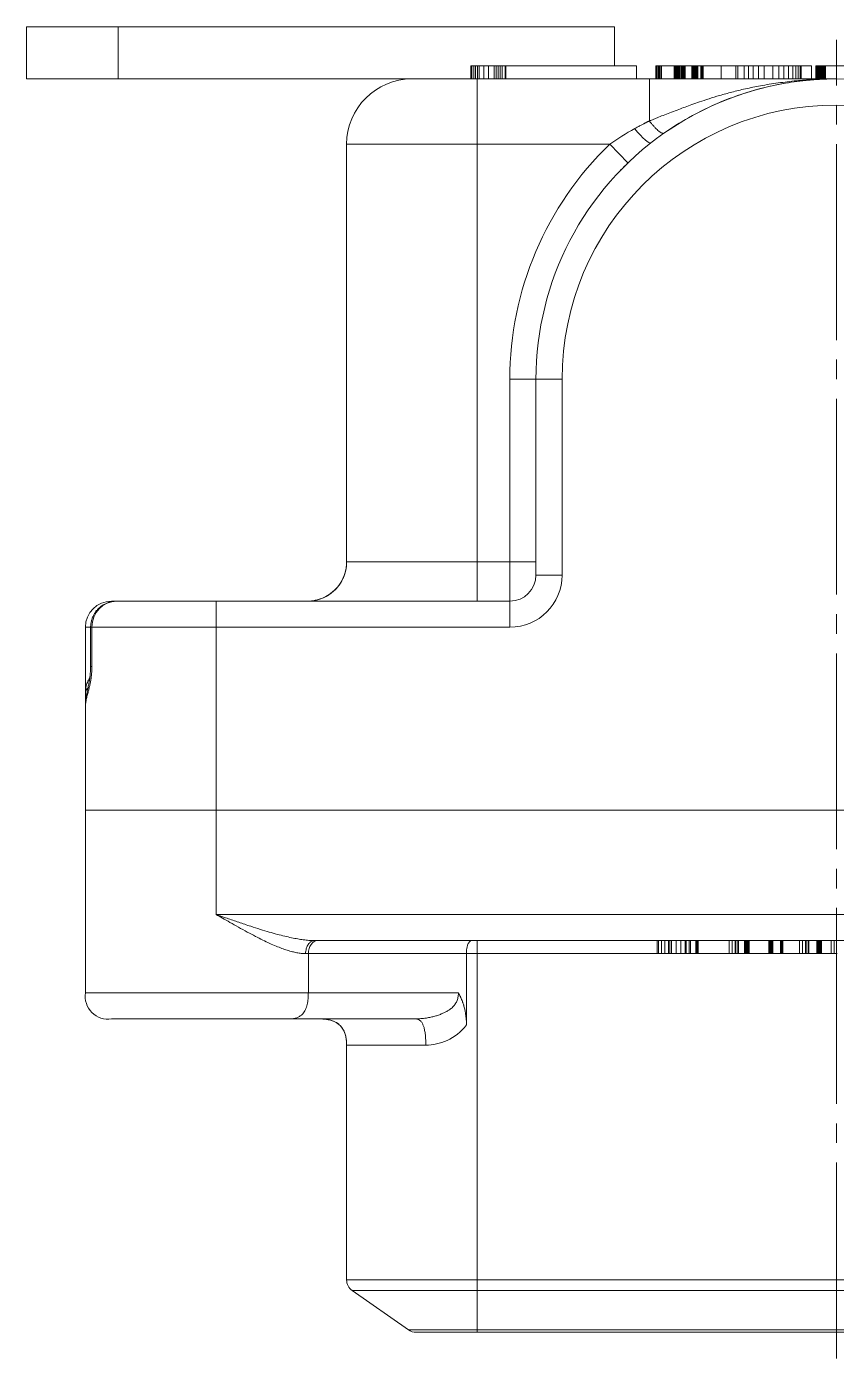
# Model space of a CAD drawing. Header units: millimetres. Extents: x -337 to 383, y -252 to 375.
# Drawn here: x -62 to 0, y -239.4 to -137.4 of the extents above; entities that cross this region are included whole.
import ezdxf

# ---------------------------------------------------------------- set-up
doc = ezdxf.new("R2010")
doc.units = ezdxf.units.MM
doc.linetypes.add('K5LT_AXLED', pattern=[19.5, 15, -1.5, 1.5, -1.5])
doc.linetypes.add('K5LT_THIN', pattern=[0])

# ---------------------------------------------------------------- blocks, each defined once
blk = doc.blocks.new('U4')
at = {"color": 7, "linetype": 'K5LT_THIN', "lineweight": 18}
for p, q in [((-62, -141.39), (-62, -137.39)), ((-62, -137.39), (-55, -137.39)), ((-55, -137.39), (-17, -137.39)), ((-55, -141.39), (-55, -137.39)), ((-17, -140.39), (-17, -137.39)), ((-27.99, -140.39), (-27.96, -140.39)), ((-27.99, -141.39), (-27.99, -140.39)), ((-27.96, -141.39), (-27.96, -140.39)), ((-27.96, -140.39), (-27.9, -140.39)), ((-27.9, -140.39), (-27.77, -140.39)), ((-27.9, -141.39), (-27.9, -140.39)), ((-27.77, -141.39), (-27.77, -140.39)), ((-27.77, -140.39), (-27.62, -140.39)), ((-27.62, -140.39), (-27.47, -140.39)), ((-27.62, -141.39), (-27.62, -140.39)), ((-27.47, -140.39), (-27.34, -140.39)), ((-27.47, -141.39), (-27.47, -140.39)), ((-27.34, -140.39), (-26.98, -140.39)), ((-27.34, -141.39), (-27.34, -140.39)), ((-26.98, -141.39), (-26.98, -140.39)), ((-26.98, -140.39), (-26.64, -140.39)), ((-26.64, -141.39), (-26.64, -140.39)), ((-26.64, -140.39), (-26.21, -140.39)), ((-26.21, -141.39), (-26.21, -140.39)), ((-26.21, -140.39), (-26.04, -140.39)), ((-26.04, -141.39), (-26.04, -140.39)), ((-26.04, -140.39), (-25.89, -140.39)), ((-25.89, -141.39), (-25.89, -140.39)), ((-25.89, -140.39), (-25.74, -140.39)), ((-25.74, -141.39), (-25.74, -140.39)), ((-25.74, -140.39), (-25.6, -140.39)), ((-25.6, -140.39), (-25.37, -140.39)), ((-25.6, -141.39), (-25.6, -140.39)), ((-25.37, -141.39), (-25.37, -140.39)), ((-25.37, -140.39), (-25.3, -140.39)), ((-25.3, -140.39), (-15.3, -140.39)), ((-25.3, -141.39), (-25.3, -140.39)), ((-15.3, -141.39), (-15.3, -140.39)), ((-13.82, -140.39), (-13.81, -140.39)), ((-13.82, -141.39), (-13.82, -140.39)), ((-13.81, -140.39), (-13.77, -140.39)), ((-13.81, -141.39), (-13.81, -140.39)), ((-13.77, -141.39), (-13.77, -140.39)), ((-13.77, -140.39), (-13.67, -140.39)), ((-13.67, -141.39), (-13.67, -140.39)), ((-13.67, -140.39), (-13.6, -140.39)), ((-13.6, -140.39), (-13.53, -140.39)), ((-13.6, -141.39), (-13.6, -140.39)), ((-13.53, -141.39), (-13.53, -140.39)), ((-13.53, -140.39), (-13.45, -140.39)), ((-13.45, -141.39), (-13.45, -140.39)), ((-13.45, -140.39), (-13.38, -140.39)), ((-13.38, -140.39), (-12.43, -140.39)), ((-13.38, -141.39), (-13.38, -140.39)), ((-12.43, -141.39), (-12.43, -140.39)), ((-12.43, -140.39), (-12.43, -140.39)), ((-12.43, -141.39), (-12.43, -140.39)), ((-12.43, -140.39), (-12.41, -140.39)), ((-12.41, -141.39), (-12.41, -140.39)), ((-12.41, -140.39), (-12.37, -140.39)), ((-12.37, -140.39), (-12.29, -140.39)), ((-12.37, -141.39), (-12.37, -140.39)), ((-12.29, -140.39), (-12.21, -140.39)), ((-12.29, -141.39), (-12.29, -140.39)), ((-12.21, -140.39), (-12.14, -140.39)), ((-12.21, -141.39), (-12.21, -140.39)), ((-12.14, -141.39), (-12.14, -140.39)), ((-12.14, -140.39), (-12.07, -140.39)), ((-12.07, -141.39), (-12.07, -140.39)), ((-12.07, -140.39), (-12, -140.39)), ((-12, -140.39), (-11.92, -140.39)), ((-12, -141.39), (-12, -140.39)), ((-11.92, -140.39), (-11.84, -140.39)), ((-11.92, -141.39), (-11.92, -140.39)), ((-11.84, -140.39), (-11.77, -140.39)), ((-11.84, -141.39), (-11.84, -140.39)), ((-11.77, -141.39), (-11.77, -140.39)), ((-11.77, -140.39), (-11.7, -140.39)), ((-11.7, -141.39), (-11.7, -140.39)), ((-11.7, -140.39), (-11.64, -140.39)), ((-11.64, -140.39), (-11.58, -140.39)), ((-11.64, -141.39), (-11.64, -140.39)), ((-11.58, -140.39), (-11.57, -140.39)), ((-11.58, -141.39), (-11.58, -140.39)), ((-11.57, -141.39), (-11.57, -140.39)), ((-11.57, -140.39), (-11.06, -140.39)), ((-11.06, -141.39), (-11.06, -140.39)), ((-11.06, -140.39), (-11.05, -140.39)), ((-11.05, -141.39), (-11.05, -140.39)), ((-11.05, -140.39), (-11.04, -140.39)), ((-11.04, -141.39), (-11.04, -140.39)), ((-11.04, -140.39), (-10.99, -140.39)), ((-10.99, -141.39), (-10.99, -140.39)), ((-10.99, -140.39), (-10.92, -140.39)), ((-10.92, -140.39), (-10.84, -140.39)), ((-10.92, -141.39), (-10.92, -140.39)), ((-10.84, -141.39), (-10.84, -140.39)), ((-10.84, -140.39), (-10.77, -140.39)), ((-10.77, -140.39), (-10.69, -140.39)), ((-10.77, -141.39), (-10.77, -140.39)), ((-10.69, -141.39), (-10.69, -140.39)), ((-10.69, -140.39), (-10.61, -140.39)), ((-10.61, -140.39), (-10.38, -140.39)), ((-10.61, -141.39), (-10.61, -140.39)), ((-10.38, -141.39), (-10.38, -140.39)), ((-10.38, -140.39), (-10.29, -140.39)), ((-10.29, -141.39), (-10.29, -140.39)), ((-10.29, -140.39), (-10.23, -140.39)), ((-10.23, -141.39), (-10.23, -140.39)), ((-10.23, -140.39), (-10.2, -140.39)), ((-10.2, -141.39), (-10.2, -140.39)), ((-10.2, -140.39), (-8.82, -140.39)), ((-8.82, -141.39), (-8.82, -140.39)), ((-8.82, -141.39), (-8.82, -140.39)), ((-8.82, -140.39), (-8.82, -140.39)), ((-8.82, -140.39), (-7.7, -140.39)), ((-7.7, -140.39), (-7.55, -140.39)), ((-7.7, -141.39), (-7.7, -140.39)), ((-7.55, -140.39), (-7.06, -140.39)), ((-7.55, -141.39), (-7.55, -140.39)), ((-7.06, -141.39), (-7.06, -140.39)), ((-7.06, -140.39), (-6.72, -140.39)), ((-6.72, -141.39), (-6.72, -140.39)), ((-6.72, -140.39), (-6.36, -140.39)), ((-6.36, -140.39), (-5.97, -140.39)), ((-6.36, -141.39), (-6.36, -140.39)), ((-5.97, -140.39), (-5.54, -140.39)), ((-5.97, -141.39), (-5.97, -140.39)), ((-5.54, -140.39), (-4.86, -140.39)), ((-5.54, -141.39), (-5.54, -140.39)), ((-4.86, -141.39), (-4.86, -140.39)), ((-4.86, -140.39), (-4.41, -140.39)), ((-4.41, -141.39), (-4.41, -140.39)), ((-4.41, -140.39), (-4.03, -140.39)), ((-4.03, -140.39), (-3.66, -140.39)), ((-4.03, -141.39), (-4.03, -140.39)), ((-3.66, -141.39), (-3.66, -140.39)), ((-3.66, -140.39), (-3.33, -140.39)), ((-3.33, -140.39), (-3.09, -140.39)), ((-3.33, -141.39), (-3.33, -140.39)), ((-3.09, -140.39), (-2.92, -140.39)), ((-3.09, -141.39), (-3.09, -140.39)), ((-2.92, -140.39), (-2.76, -140.39)), ((-2.92, -141.39), (-2.92, -140.39)), ((-2.76, -141.39), (-2.76, -140.39)), ((-2.76, -140.39), (-2.7, -140.39)), ((-2.7, -141.39), (-2.7, -140.39)), ((-2.7, -140.39), (-1.9, -140.39)), ((-1.9, -141.39), (-1.9, -140.39)), ((-1.56, -141.39), (-1.56, -140.39)), ((-1.56, -140.39), (-1.54, -140.39)), ((-1.54, -141.39), (-1.54, -140.39)), ((-1.54, -140.39), (-1.49, -140.39)), ((-1.49, -140.39), (-1.42, -140.39)), ((-1.49, -141.39), (-1.49, -140.39)), ((-1.42, -141.39), (-1.42, -140.39)), ((-1.42, -140.39), (-1.34, -140.39)), ((-1.34, -140.39), (-1.27, -140.39)), ((-1.34, -141.39), (-1.34, -140.39)), ((-1.27, -141.39), (-1.27, -140.39)), ((-1.27, -140.39), (-1.19, -140.39)), ((-1.19, -141.39), (-1.19, -140.39)), ((-1.19, -140.39), (-1.12, -140.39)), ((-1.12, -141.39), (-1.12, -140.39)), ((-1.12, -140.39), (-1.04, -140.39)), ((-1.04, -141.39), (-1.04, -140.39)), ((-1.04, -140.39), (-0.96, -140.39)), ((-0.96, -140.39), (-0.9, -140.39)), ((-0.96, -141.39), (-0.96, -140.39)), ((-0.9, -140.39), (-0.84, -140.39)), ((-0.9, -141.39), (-0.9, -140.39)), ((-0.84, -141.39), (-0.84, -140.39)), ((-0.84, -140.39), (1.23, -140.39)), ((-62, -141.39), (-55, -141.39)), ((-55, -141.39), (-27.99, -141.39)), ((-32.5, -141.39), (-27.5, -141.39)), ((-27.5, -141.39), (-27.5, -146.39)), ((-14.32, -141.39), (-27.5, -141.39)), ((-14.32, -141.39), (-14.32, -144.62)), ((0, -141.39), (-14.32, -141.39)), ((-3.89, -141.39), (-1.7, -141.39)), ((0, -141.39), (-0.9, -141.39)), ((-0.12, -141.39), (-0.12, -141.39)), ((-0.05, -141.39), (-0.01, -141.39)), ((0, -141.39), (0, -141.39)), ((0, -141.39), (0, -141.39)), ((0, -141.39), (0, -141.39)), ((-37.5, -178.39), (-37.5, -146.39)), ((-37.5, -146.39), (-27.5, -146.39)), ((-27.5, -178.39), (-27.5, -146.39)), ((-17.35, -146.39), (-27.5, -146.39)), ((-17.35, -146.39), (-15.96, -147.83)), ((-25, -164.39), (-23, -164.39)), ((-25, -164.39), (-25, -178.39)), ((-23, -164.39), (-23, -179.39)), ((-23, -164.39), (-21, -164.39)), ((-21, -164.39), (-21, -179.39)), ((-27.5, -178.39), (-37.5, -178.39)), ((-37.5, -178.39), (-37.5, -178.44)), ((-37.5, -178.42), (-37.5, -178.39)), ((-27.5, -178.39), (-25, -178.39)), ((-27.5, -181.39), (-27.5, -178.39)), ((-25, -178.39), (-23, -178.39)), ((-25, -178.39), (-25, -181.39)), ((-23, -179.39), (-21, -179.39)), ((-55.1, -181.39), (-55.5, -181.39)), ((-55.1, -181.39), (-47.5, -181.39)), ((-47.5, -181.39), (-55.1, -181.39)), ((-44.5, -181.39), (-50.5, -181.39)), ((-50.5, -181.39), (-50.28, -181.39)), ((-40.5, -181.39), (-47.5, -181.39)), ((-25, -181.39), (-47.5, -181.39)), ((-47.5, -183.39), (-47.5, -181.39)), ((-39.89, -181.33), (-39.92, -181.33)), ((-37.5, -181.39), (-30.5, -181.39)), ((-25, -181.39), (-25, -183.39)), ((-57.5, -188.39), (-57.5, -183.39)), ((-57.1, -183.39), (-57.5, -183.39)), ((-57, -183.39), (-57.1, -183.39)), ((-57.1, -186.39), (-57.1, -183.39)), ((-57, -183.39), (-47.5, -183.39)), ((-57, -186.39), (-57, -183.39)), ((-47.5, -183.39), (-47.5, -197.39)), ((-25, -183.39), (-47.5, -183.39)), ((-57.1, -186.39), (-57, -186.39)), ((-57.5, -189.61), (-57.5, -188.39)), ((-57.5, -189.46), (-57.5, -190.37)), ((-57.5, -189.46), (-57.5, -190.39)), ((-57.5, -190.37), (-57.5, -189.61)), ((-57.5, -190.37), (-57.5, -197.39)), ((-47.5, -197.39), (-57.5, -197.39)), ((-57.5, -197.39), (-57.5, -205.39)), ((-47.5, -197.39), (-57.5, -197.39)), ((47.5, -197.39), (-47.5, -197.39)), ((-47.5, -197.39), (-47.5, -205.39)), ((47.5, -197.39), (-47.5, -197.39)), ((-57.5, -205.39), (-57.5, -211.39)), ((-47.5, -205.39), (47.5, -205.39)), ((-39.95, -207.39), (39.95, -207.39)), ((-27.5, -207.39), (-27.5, -208.39)), ((-13.71, -207.39), (-13.71, -208.39)), ((-13.63, -207.39), (-13.63, -208.39)), ((-13.4, -207.39), (-13.4, -208.39)), ((-13.13, -207.39), (-13.13, -208.39)), ((-12.85, -207.39), (-12.85, -208.39)), ((-12.74, -207.39), (-12.74, -208.39)), ((-12.63, -207.39), (-12.63, -208.39)), ((-12.27, -207.39), (-12.27, -208.39)), ((-11.9, -207.39), (-11.9, -208.39)), ((-11.57, -207.39), (-11.57, -208.39)), ((-11.5, -207.39), (-11.5, -208.39)), ((-11.26, -207.39), (-11.26, -208.39)), ((-11.18, -207.39), (-11.18, -208.39)), ((-10.75, -207.39), (-10.75, -208.39)), ((-10.73, -207.39), (-10.73, -208.39)), ((-10.7, -207.39), (-10.7, -208.39)), ((-10.65, -207.39), (-10.65, -208.39)), ((-10.57, -207.39), (-10.57, -208.39)), ((-8.22, -207.39), (-8.22, -208.39)), ((-7.97, -207.39), (-7.97, -208.39)), ((-7.75, -207.39), (-7.75, -208.39)), ((-7.7, -207.39), (-7.7, -208.39)), ((-7.55, -207.39), (-7.55, -208.39)), ((-7.49, -207.39), (-7.49, -208.39)), ((-7.04, -207.39), (-7.04, -208.39)), ((-7.03, -207.39), (-7.03, -208.39)), ((-6.99, -207.39), (-6.99, -208.39)), ((-6.94, -207.39), (-6.94, -208.39)), ((-6.88, -207.39), (-6.88, -208.39)), ((-6.86, -207.39), (-6.86, -208.39)), ((-6.8, -207.39), (-6.8, -208.39)), ((-6.74, -207.39), (-6.74, -208.39)), ((-6.7, -207.39), (-6.7, -208.39)), ((-6.68, -207.39), (-6.68, -208.39)), ((-6.68, -207.39), (-6.68, -208.39)), ((-5.18, -207.39), (-5.18, -208.39)), ((-5.12, -207.39), (-5.12, -208.39)), ((-5.07, -207.39), (-5.07, -208.39)), ((-5.05, -207.39), (-5.05, -208.39)), ((-4.98, -207.39), (-4.98, -208.39)), ((-4.92, -207.39), (-4.92, -208.39)), ((-4.88, -207.39), (-4.88, -208.39)), ((-4.86, -207.39), (-4.86, -208.39)), ((-4.27, -207.39), (-4.27, -208.39)), ((-4.25, -207.39), (-4.25, -208.39)), ((-4.22, -207.39), (-4.22, -208.39)), ((-4.17, -207.39), (-4.17, -208.39)), ((-4.09, -207.39), (-4.09, -208.39)), ((-2.82, -207.39), (-2.82, -208.39)), ((-2.58, -207.39), (-2.58, -208.39)), ((-2.36, -207.39), (-2.36, -208.39)), ((-2.31, -207.39), (-2.31, -208.39)), ((-2.15, -207.39), (-2.15, -208.39)), ((-2.1, -207.39), (-2.1, -208.39)), ((-1.49, -207.39), (-1.49, -208.39)), ((-1.48, -207.39), (-1.48, -208.39)), ((-1.44, -207.39), (-1.44, -208.39)), ((-1.38, -207.39), (-1.38, -208.39)), ((-1.33, -207.39), (-1.33, -208.39)), ((-1.31, -207.39), (-1.31, -208.39)), ((-1.24, -207.39), (-1.24, -208.39)), ((-1.19, -207.39), (-1.19, -208.39)), ((-1.15, -207.39), (-1.15, -208.39)), ((-1.13, -207.39), (-1.13, -208.39)), ((-1.13, -207.39), (-1.13, -208.39)), ((-0.4, -207.39), (-0.4, -208.39)), ((-0.16, -207.39), (-0.16, -208.39)), ((-40.43, -208.39), (-40.64, -208.39)), ((-40.43, -208.39), (-40.43, -211.39)), ((-28.32, -208.39), (-40.43, -208.39)), ((-28.32, -208.39), (-28.32, -213.85)), ((-27.5, -208.39), (-28.32, -208.39)), ((-27.5, -208.39), (-27.5, -233.37)), ((-13.71, -208.39), (-27.5, -208.39)), ((-13.63, -208.39), (-13.71, -208.39)), ((-13.4, -208.39), (-13.63, -208.39)), ((-13.13, -208.39), (-13.4, -208.39)), ((-12.85, -208.39), (-13.13, -208.39)), ((-12.74, -208.39), (-12.85, -208.39)), ((-12.63, -208.39), (-12.74, -208.39)), ((-12.27, -208.39), (-12.63, -208.39)), ((-11.9, -208.39), (-12.27, -208.39)), ((-11.57, -208.39), (-11.9, -208.39)), ((-11.5, -208.39), (-11.57, -208.39)), ((-11.26, -208.39), (-11.5, -208.39)), ((-11.18, -208.39), (-11.26, -208.39)), ((-10.75, -208.39), (-11.18, -208.39)), ((-10.73, -208.39), (-10.75, -208.39)), ((-10.7, -208.39), (-10.73, -208.39)), ((-10.65, -208.39), (-10.7, -208.39)), ((-10.57, -208.39), (-10.65, -208.39)), ((-8.22, -208.39), (-10.57, -208.39)), ((-7.97, -208.39), (-8.22, -208.39)), ((-7.75, -208.39), (-7.97, -208.39)), ((-7.7, -208.39), (-7.75, -208.39)), ((-7.55, -208.39), (-7.7, -208.39)), ((-7.49, -208.39), (-7.55, -208.39)), ((-7.04, -208.39), (-7.49, -208.39)), ((-7.03, -208.39), (-7.04, -208.39)), ((-6.99, -208.39), (-7.03, -208.39)), ((-6.94, -208.39), (-6.99, -208.39)), ((-6.88, -208.39), (-6.94, -208.39)), ((-6.86, -208.39), (-6.88, -208.39)), ((-6.8, -208.39), (-6.86, -208.39)), ((-6.74, -208.39), (-6.8, -208.39)), ((-6.7, -208.39), (-6.74, -208.39)), ((-6.68, -208.39), (-6.7, -208.39)), ((-5.18, -208.39), (-6.68, -208.39)), ((-6.68, -208.39), (-6.68, -208.39)), ((-5.12, -208.39), (-5.18, -208.39)), ((-5.07, -208.39), (-5.12, -208.39)), ((-5.05, -208.39), (-5.07, -208.39)), ((-4.98, -208.39), (-5.05, -208.39)), ((-4.92, -208.39), (-4.98, -208.39)), ((-4.88, -208.39), (-4.92, -208.39)), ((-4.86, -208.39), (-4.88, -208.39)), ((-4.27, -208.39), (-4.86, -208.39)), ((-4.25, -208.39), (-4.27, -208.39)), ((-4.22, -208.39), (-4.25, -208.39)), ((-4.17, -208.39), (-4.22, -208.39)), ((-4.09, -208.39), (-4.17, -208.39)), ((-2.82, -208.39), (-4.09, -208.39)), ((-2.58, -208.39), (-2.82, -208.39)), ((-2.36, -208.39), (-2.58, -208.39)), ((-2.31, -208.39), (-2.36, -208.39)), ((-2.15, -208.39), (-2.31, -208.39)), ((-2.1, -208.39), (-2.15, -208.39)), ((-1.49, -208.39), (-2.1, -208.39)), ((-1.48, -208.39), (-1.49, -208.39)), ((-1.44, -208.39), (-1.48, -208.39)), ((-1.38, -208.39), (-1.44, -208.39)), ((-1.33, -208.39), (-1.38, -208.39)), ((-1.31, -208.39), (-1.33, -208.39)), ((-1.24, -208.39), (-1.31, -208.39)), ((-1.19, -208.39), (-1.24, -208.39)), ((-1.15, -208.39), (-1.19, -208.39)), ((-1.13, -208.39), (-1.15, -208.39)), ((-0.4, -208.39), (-1.13, -208.39)), ((-1.13, -208.39), (-1.13, -208.39)), ((-0.16, -208.39), (-0.4, -208.39)), ((0.06, -208.39), (-0.16, -208.39)), ((-40.43, -211.39), (-57.5, -211.39)), ((-28.94, -211.39), (-40.43, -211.39)), ((-53.16, -213.39), (-55.5, -213.39)), ((-41.84, -213.39), (-55.5, -213.39)), ((-53.16, -213.39), (-55.5, -213.39)), ((-51.9, -213.39), (-47.5, -213.39)), ((-47.5, -213.39), (-43.1, -213.39)), ((-32.22, -213.39), (-41.84, -213.39)), ((-39.5, -213.39), (-41.84, -213.39)), ((-39.5, -213.39), (-41.84, -213.39)), ((-37.5, -213.39), (-32.22, -213.39)), ((-37.5, -215.39), (-37.5, -233.37)), ((-37.5, -215.39), (-31.43, -215.39)), ((-37.5, -215.39), (-37.5, -215.39)), ((-37.5, -215.39), (-37.5, -215.39)), ((-37.5, -233.37), (-27.5, -233.37)), ((-27.5, -233.37), (-27.5, -234.18)), ((27.5, -233.37), (-27.5, -233.37)), ((-32.76, -237.21), (-37.07, -234.18)), ((-37.07, -234.18), (-27.5, -234.18)), ((-27.5, -237.21), (-27.5, -234.18)), ((27.5, -234.18), (-27.5, -234.18)), ((-32.76, -237.21), (-27.5, -237.21)), ((-32.18, -237.39), (-27.5, -237.39)), ((-27.5, -237.39), (-27.5, -237.21)), ((27.5, -237.21), (-27.5, -237.21)), ((27.5, -237.39), (-27.5, -237.39))]:
    blk.add_line(p, q, dxfattribs=at)
at = {"color": 30, "linetype": 'K5LT_AXLED', "lineweight": 18, "true_color": 0xff8000}
blk.add_line((0, -239.39), (0, -138.39), dxfattribs=at)
at = {"color": 7, "linetype": 'K5LT_THIN', "lineweight": 18}
for centre, radius, start, end in [((-32.5, -146.39), 5, 90, 180), ((0, -164.39), 23, 54.9805, 125.0182), ((0, -164.39), 23, 90.0014, 90.7692), ((0, -164.39), 21, 0, 180), ((0, -164.39), 23, 125.0199, 180), ((0, -164.39), 23, 125.0182, 125.0199), ((0, -164.39), 25, 133.9455, 180), ((0, -164.39), 23, 133.9455, 135.9208), ((-40.5, -178.39), 3, 270, 359.3276), ((-40.5, -178.39), 3, 289.7099, 0), ((-40.5, -178.39), 3, 359.0524, 359.3276), ((-40.5, -178.39), 3, 315, 350.164), ((-25, -179.39), 2, 270, 0), ((-25, -179.39), 4, 270, 0), ((-40.5, -178.39), 3, 289.7099, 315), ((-55.5, -183.39), 2, 90, 180), ((-55.5, -205.39), 2, 180, 181.7), ((-55.75, -211.64), 1.77, 171.8699, 278.1301), ((-55.75, -211.64), 1.77, 171.8699, 278.1301), ((-55.75, -211.64), 1.77, 171.8699, 278.1301), ((-39.25, -215.14), 1.77, 351.87, 351.8733), ((-39.25, -215.14), 1.77, 351.8699, 351.8728), ((-36.5, -233.37), 1, 180, 235), ((-32.18, -236.39), 1, 235, 270)]:
    blk.add_arc(centre, radius, start, end, dxfattribs=at)
for centre, major_axis, ratio, start_param, end_param in [((-15.44, -144.73), (1.24, -1.57), 0.149152, 4.900052, 6.283185), ((-55.1, -183.39), (0, 2), 0.949918, 0, 1.570796), ((-38.81, -183.09), (0.67, -1.88), 0.685456, 3.141593, 3.141654), ((-39.72, -208.39), (0, 1), 0.707107, 0, 1.570796)]:
    blk.add_ellipse(centre, major_axis=major_axis, ratio=ratio, start_param=start_param, end_param=end_param, dxfattribs=at)
for points, knots in [([(0, -141.39), (-0.02, -141.39), (-0.05, -141.39), (-0.09, -141.39), (-0.12, -141.39), (-0.14, -141.39), (-0.16, -141.39), (-0.19, -141.39), (-0.22, -141.39), (-0.25, -141.39), (-0.3, -141.39), (-0.37, -141.39), (-0.48, -141.39), (-0.7, -141.39), (-1.16, -141.41), (-1.97, -141.44), (-3.11, -141.53), (-4.44, -141.69), (-5.75, -141.9), (-6.93, -142.14), (-7.97, -142.39), (-8.9, -142.65), (-9.72, -142.9), (-10.43, -143.14), (-11.04, -143.35), (-11.57, -143.54), (-12.08, -143.73), (-12.6, -143.93), (-13.12, -144.13), (-13.58, -144.31), (-13.98, -144.48), (-14.21, -144.57), (-14.32, -144.62)], [0, 0, 0, 0, 0.115795, 0.209084, 0.279869, 0.325403, 0.372118, 0.418156, 0.485346, 0.564848, 0.675833, 0.809314, 1.019031, 1.424711, 2.315522, 4.149113, 6.942234, 10.158623, 13.242735, 15.909253, 18.303964, 20.477069, 22.375917, 24.060611, 25.445823, 26.651453, 27.771545, 29.045334, 30.235212, 31.393644, 32.214613, 33, 33, 33, 33]), ([(-0.31, -141.39), (-0.33, -141.39), (-0.36, -141.39), (-0.42, -141.39), (-0.46, -141.39), (-0.58, -141.39), (-0.66, -141.4), (-0.89, -141.4), (-1.04, -141.41), (-1.51, -141.43), (-1.82, -141.46), (-2.72, -141.54), (-3.31, -141.62), (-4.69, -141.86), (-5.47, -142.03), (-7.13, -142.5), (-8, -142.8), (-9.7, -143.51), (-10.52, -143.91), (-11.97, -144.73), (-12.6, -145.13), (-13.2, -145.55)], [0, 0, 0, 0, 0.34247, 0.34247, 0.856176, 0.856176, 1.883586, 1.883586, 3.938408, 3.938408, 8.048051, 8.048051, 15.924867, 15.924867, 26.620478, 26.620478, 38.820478, 38.820478, 51.020478, 51.020478, 60.980259, 60.980259, 60.980259, 60.980259]), ([(-14.32, -144.62), (-14.34, -144.63), (-14.38, -144.64), (-14.43, -144.66), (-14.47, -144.68), (-14.51, -144.7), (-14.54, -144.72), (-14.57, -144.74), (-14.61, -144.75), (-14.64, -144.77), (-14.69, -144.8), (-14.76, -144.83), (-14.85, -144.88), (-14.96, -144.93), (-15.07, -145), (-15.19, -145.06), (-15.32, -145.13), (-15.4, -145.18), (-15.44, -145.2)], [0, 0, 0, 0, 0.825825, 1.561847, 2.208066, 2.817176, 3.404094, 3.96882, 4.501026, 5.075597, 5.865538, 7.021004, 8.598944, 10.565984, 12.618132, 14.734262, 16.824394, 19, 19, 19, 19]), ([(-13.2, -145.55), (-13.22, -145.56), (-13.27, -145.57), (-13.36, -145.55), (-13.47, -145.48), (-13.59, -145.4), (-13.73, -145.28), (-13.87, -145.14), (-14.01, -144.98), (-14.16, -144.81), (-14.27, -144.69), (-14.32, -144.62)], [0, 0, 0, 0, 1.650139, 3.139559, 4.444352, 5.770959, 7.075359, 8.338807, 9.563451, 10.769631, 12, 12, 12, 12]), ([(-37.5, -178.39), (-37.5, -178.39), (-37.5, -178.39), (-37.5, -178.39), (-37.5, -178.39), (-37.5, -178.4), (-37.5, -178.4), (-37.5, -178.4), (-37.5, -178.4), (-37.5, -178.4), (-37.5, -178.4), (-37.5, -178.4), (-37.5, -178.4), (-37.5, -178.4), (-37.5, -178.41), (-37.5, -178.41), (-37.5, -178.41), (-37.5, -178.41), (-37.5, -178.41), (-37.5, -178.41), (-37.5, -178.41), (-37.5, -178.41), (-37.5, -178.42), (-37.5, -178.42), (-37.5, -178.42), (-37.5, -178.42), (-37.5, -178.42), (-37.5, -178.42), (-37.5, -178.42), (-37.5, -178.42), (-37.5, -178.42), (-37.5, -178.42), (-37.5, -178.42), (-37.5, -178.42), (-37.5, -178.42), (-37.5, -178.42), (-37.5, -178.42), (-37.5, -178.43), (-37.5, -178.43), (-37.5, -178.43), (-37.5, -178.43), (-37.5, -178.44), (-37.5, -178.44), (-37.5, -178.46), (-37.5, -178.47), (-37.5, -178.5), (-37.5, -178.52), (-37.51, -178.58), (-37.51, -178.61), (-37.51, -178.68), (-37.52, -178.71), (-37.53, -178.8), (-37.54, -178.85), (-37.54, -178.9)], [0, 0, 0, 0, 0.130656, 0.130656, 0.257817, 0.257817, 0.384978, 0.384978, 0.512139, 0.512139, 0.637831, 0.637831, 0.706041, 0.706041, 0.842461, 0.842461, 1.1153, 1.1153, 1.20377, 1.20377, 1.324365, 1.324365, 1.444959, 1.444959, 1.522233, 1.522233, 1.599508, 1.599508, 1.669625, 1.669625, 1.739742, 1.739742, 1.797208, 1.797208, 1.848843, 1.848843, 1.952113, 1.952113, 2.093032, 2.093032, 2.374869, 2.374869, 2.938544, 2.938544, 4.976975, 4.976975, 8.142755, 8.142755, 13.542755, 13.542755, 18.942755, 18.942755, 27, 27, 27, 27]), ([(-37.78, -179.65), (-37.76, -179.61), (-37.74, -179.56), (-37.7, -179.46), (-37.68, -179.42), (-37.65, -179.32), (-37.63, -179.27), (-37.61, -179.18), (-37.59, -179.13), (-37.57, -179.04), (-37.56, -178.99), (-37.55, -178.94)], [0, 0, 0, 0, 2.2, 2.2, 4.4, 4.4, 6.6, 6.6, 8.8, 8.8, 11, 11, 11, 11]), ([(-37.78, -179.65), (-37.76, -179.61), (-37.74, -179.56), (-37.7, -179.46), (-37.68, -179.42), (-37.65, -179.32), (-37.63, -179.27), (-37.61, -179.18), (-37.59, -179.13), (-37.57, -179.04), (-37.56, -178.99), (-37.55, -178.94)], [0, 0, 0, 0, 2.2, 2.2, 4.4, 4.4, 6.6, 6.6, 8.8, 8.8, 11, 11, 11, 11]), ([(-57.1, -183.39), (-57.1, -183.3), (-57.09, -183.21), (-57.07, -183.04), (-57.05, -182.95), (-57.01, -182.78), (-56.98, -182.7), (-56.91, -182.54), (-56.87, -182.46), (-56.79, -182.31), (-56.74, -182.24), (-56.64, -182.1), (-56.58, -182.04), (-56.46, -181.92), (-56.4, -181.87), (-56.27, -181.76), (-56.2, -181.72), (-56.06, -181.63), (-55.99, -181.59), (-55.84, -181.53), (-55.77, -181.5), (-55.61, -181.45), (-55.53, -181.43), (-55.38, -181.41), (-55.3, -181.4), (-55.18, -181.39), (-55.14, -181.39), (-55.1, -181.39), (-55.1, -181.39), (-55.1, -181.39)], [0.000003, 0.000003, 0.000003, 0.000003, 0.0800174, 0.0800174, 0.1600347, 0.1600347, 0.2400521, 0.2400521, 0.3200694, 0.3200694, 0.4000868, 0.4000868, 0.4801042, 0.4801042, 0.5601215, 0.5601215, 0.6401389, 0.6401389, 0.7201563, 0.7201563, 0.8001736, 0.8001736, 0.880191, 0.880191, 0.9602083, 0.9602083, 0.9991113, 0.9991113, 1, 1, 1, 1]), ([(-39.92, -181.33), (-39.92, -181.33), (-39.92, -181.33), (-39.92, -181.33), (-39.92, -181.33), (-39.92, -181.34), (-39.92, -181.34), (-39.93, -181.34), (-39.93, -181.34), (-39.94, -181.34), (-39.95, -181.34), (-39.97, -181.34), (-39.98, -181.35), (-40.02, -181.35), (-40.04, -181.36), (-40.1, -181.37), (-40.13, -181.37), (-40.2, -181.38), (-40.23, -181.38), (-40.29, -181.38), (-40.32, -181.39), (-40.37, -181.39), (-40.39, -181.39), (-40.4, -181.39), (-40.4, -181.39), (-40.4, -181.39)], [0.00542, 0.00542, 0.00542, 0.00542, 0.026429, 0.026429, 0.328345, 0.328345, 0.66753, 0.66753, 1.345899, 1.345899, 2.702638, 2.702638, 5.416115, 5.416115, 10.837649, 10.837649, 18.237649, 18.237649, 25.637649, 25.637649, 33.037649, 33.037649, 36.997872, 36.997872, 37, 37, 37, 37]), ([(-39.49, -181.21), (-39.52, -181.22), (-39.55, -181.23), (-39.61, -181.25), (-39.63, -181.26), (-39.69, -181.28), (-39.72, -181.29), (-39.78, -181.3), (-39.81, -181.31), (-39.86, -181.32), (-39.89, -181.33), (-39.92, -181.33)], [0, 0, 0, 0, 6.8, 6.8, 13.6, 13.6, 20.4, 20.4, 27.2, 27.2, 33.999549, 33.999549, 33.999549, 33.999549]), ([(-39.89, -181.33), (-39.83, -181.32), (-39.74, -181.29), (-39.62, -181.26), (-39.55, -181.23), (-39.51, -181.22), (-39.49, -181.21)], [0, 0, 0, 0, 3.413466, 4.788161, 5.976901, 7, 7, 7, 7]), ([(-57.1, -186.39), (-57.1, -186.39), (-57.1, -186.39), (-57.1, -186.4), (-57.1, -186.4), (-57.1, -186.42), (-57.1, -186.42), (-57.1, -186.44), (-57.1, -186.46), (-57.1, -186.5), (-57.1, -186.53), (-57.1, -186.61), (-57.11, -186.66), (-57.11, -186.78), (-57.12, -186.84), (-57.13, -186.96), (-57.13, -187.02), (-57.15, -187.17), (-57.16, -187.25), (-57.19, -187.42), (-57.2, -187.52), (-57.24, -187.71), (-57.26, -187.81), (-57.31, -188.04), (-57.33, -188.16), (-57.38, -188.4), (-57.4, -188.53), (-57.44, -188.76), (-57.46, -188.88), (-57.48, -189.1), (-57.49, -189.2), (-57.5, -189.36), (-57.5, -189.41), (-57.5, -189.46)], [0.000384, 0.000384, 0.000384, 0.000384, 0.056071, 0.056071, 0.799044, 0.799044, 1.598856, 1.598856, 3.198482, 3.198482, 6.397732, 6.397732, 12.796233, 12.796233, 19.896975, 19.896975, 27.737238, 27.737238, 38.845862, 38.845862, 52.354171, 52.354171, 68.557775, 68.557775, 89.167153, 89.167153, 111.127589, 111.127589, 131.010188, 131.010188, 149.06316, 149.06316, 157, 157, 157, 157]), ([(-57.5, -189.46), (-57.5, -189.4), (-57.49, -189.29), (-57.47, -189.11), (-57.43, -188.94), (-57.4, -188.79), (-57.36, -188.63), (-57.32, -188.48), (-57.28, -188.33), (-57.25, -188.19), (-57.21, -188.06), (-57.19, -187.94), (-57.16, -187.81), (-57.13, -187.68), (-57.1, -187.54), (-57.08, -187.39), (-57.06, -187.24), (-57.04, -187.1), (-57.03, -186.96), (-57.02, -186.84), (-57.01, -186.72), (-57, -186.61), (-57, -186.5), (-57, -186.43), (-57, -186.39)], [0, 0, 0, 0, 2.901177, 5.388415, 7.368806, 9.146688, 10.736127, 12.222564, 13.539492, 14.686912, 15.620491, 16.566577, 17.417985, 18.246997, 19.149206, 20.047548, 20.921543, 21.630212, 22.301328, 22.934782, 23.471937, 23.973987, 24.42611, 25, 25, 25, 25]), ([(-57.5, -205.45), (-57.5, -205.45), (-57.5, -205.45), (-57.5, -205.45), (-57.5, -205.44), (-57.5, -205.44), (-57.5, -205.44), (-57.5, -205.44), (-57.5, -205.44), (-57.5, -205.44), (-57.5, -205.44), (-57.5, -205.44), (-57.5, -205.44), (-57.5, -205.44), (-57.5, -205.43), (-57.5, -205.43), (-57.5, -205.42), (-57.5, -205.42), (-57.5, -205.42), (-57.5, -205.42), (-57.5, -205.42), (-57.5, -205.42), (-57.5, -205.42), (-57.5, -205.42), (-57.5, -205.41), (-57.5, -205.41), (-57.5, -205.41), (-57.5, -205.41), (-57.5, -205.41), (-57.5, -205.41), (-57.5, -205.41), (-57.5, -205.41), (-57.5, -205.41), (-57.5, -205.41), (-57.5, -205.41), (-57.5, -205.41), (-57.5, -205.4), (-57.5, -205.4), (-57.5, -205.4), (-57.5, -205.4), (-57.5, -205.4), (-57.5, -205.4), (-57.5, -205.39), (-57.5, -205.39), (-57.5, -205.39), (-57.5, -205.39)], [227.853425, 227.853425, 227.853425, 227.853425, 228.009902, 228.009902, 268.030193, 268.030193, 279.15781, 279.15781, 301.413042, 301.413042, 333.929968, 333.929968, 371.288274, 371.288274, 446.004887, 446.004887, 595.438113, 595.438113, 627.955039, 627.955039, 634.169155, 634.169155, 646.597385, 646.597385, 671.453847, 671.453847, 677.515415, 677.515415, 733.289906, 733.289906, 739.237588, 739.237588, 744.811932, 744.811932, 752.63163, 752.63163, 768.271027, 768.271027, 792.735671, 792.735671, 846.325384, 846.325384, 894.821899, 894.821899, 930, 930, 930, 930]), ([(-40.64, -208.39), (-40.75, -208.39), (-40.97, -208.37), (-41.31, -208.32), (-41.66, -208.24), (-42.05, -208.13), (-42.46, -207.99), (-42.91, -207.81), (-43.4, -207.6), (-43.93, -207.35), (-44.5, -207.06), (-45.12, -206.73), (-45.78, -206.37), (-46.41, -206.01), (-46.98, -205.68), (-47.34, -205.48), (-47.5, -205.39)], [0, 0, 0, 0, 0.907039, 1.809225, 2.69908, 3.695897, 4.734928, 5.855588, 7.056291, 8.351933, 9.736343, 11.237775, 12.884484, 14.444183, 15.835058, 17, 17, 17, 17]), ([(-39.95, -207.39), (-40.09, -207.39), (-40.38, -207.38), (-40.81, -207.33), (-41.25, -207.26), (-41.73, -207.17), (-42.25, -207.05), (-42.82, -206.91), (-43.44, -206.73), (-44.12, -206.53), (-44.9, -206.28), (-45.75, -205.99), (-46.64, -205.69), (-47.22, -205.49), (-47.5, -205.39)], [0, 0, 0, 0, 0.942376, 1.854093, 2.732412, 3.714517, 4.75378, 5.882612, 7.112826, 8.438539, 9.867031, 11.642469, 13.365777, 15, 15, 15, 15]), ([(-39.95, -207.39), (-40, -207.39), (-40.08, -207.4), (-40.2, -207.45), (-40.31, -207.53), (-40.4, -207.62), (-40.48, -207.74), (-40.54, -207.88), (-40.59, -208.03), (-40.63, -208.2), (-40.64, -208.32), (-40.64, -208.39)], [0, 0, 0, 0, 1.559957, 2.920951, 4.136752, 5.384901, 6.67049, 7.938583, 9.211972, 10.459586, 12, 12, 12, 12]), ([(-27.94, -207.39), (-27.97, -207.39), (-28.01, -207.4), (-28.07, -207.45), (-28.13, -207.51), (-28.18, -207.6), (-28.23, -207.72), (-28.26, -207.84), (-28.29, -207.96), (-28.31, -208.08), (-28.32, -208.22), (-28.32, -208.32), (-28.32, -208.39)], [0, 0, 0, 0, 2.019459, 2.989179, 4.250883, 5.779258, 7.283926, 8.446555, 9.549868, 10.566298, 11.495895, 13, 13, 13, 13]), ([(-32.22, -213.39), (-32.12, -213.39), (-31.95, -213.38), (-31.72, -213.36), (-31.53, -213.34), (-31.37, -213.32), (-31.21, -213.29), (-31.05, -213.26), (-30.89, -213.22), (-30.74, -213.18), (-30.61, -213.14), (-30.47, -213.09), (-30.32, -213.04), (-30.19, -212.98), (-30.06, -212.93), (-29.95, -212.87), (-29.83, -212.81), (-29.72, -212.75), (-29.6, -212.67), (-29.48, -212.58), (-29.36, -212.47), (-29.25, -212.35), (-29.16, -212.23), (-29.09, -212.1), (-29.04, -211.98), (-28.99, -211.83), (-28.95, -211.64), (-28.94, -211.48), (-28.94, -211.39)], [0, 0, 0, 0, 1.691248, 3.128233, 4.310955, 5.243693, 6.199403, 7.309882, 8.385136, 9.379349, 10.258176, 11.241157, 12.301916, 13.319989, 14.248637, 15.14136, 16.0408, 16.993368, 18.004483, 19.107212, 20.368994, 21.638987, 22.780258, 23.691874, 24.736271, 25.853906, 27.022304, 29, 29, 29, 29]), ([(-28.94, -211.39), (-28.92, -211.44), (-28.88, -211.51), (-28.83, -211.61), (-28.79, -211.68), (-28.75, -211.78), (-28.69, -211.9), (-28.64, -212.03), (-28.61, -212.13), (-28.58, -212.2), (-28.56, -212.27), (-28.51, -212.42), (-28.46, -212.62), (-28.4, -212.88), (-28.36, -213.19), (-28.33, -213.51), (-28.32, -213.76), (-28.32, -213.85)], [0, 0, 0, 0, 1.235498, 1.845691, 2.448532, 3.048733, 4.225401, 5.376718, 5.94081, 6.497322, 7.041434, 7.580821, 9.646929, 11.572297, 13.027357, 16.058181, 18, 18, 18, 18]), ([(-39.5, -213.39), (-39.5, -213.39), (-39.5, -213.39), (-39.48, -213.39), (-39.47, -213.39), (-39.44, -213.39), (-39.43, -213.39), (-39.39, -213.39), (-39.36, -213.39), (-39.3, -213.39), (-39.27, -213.4), (-39.21, -213.4), (-39.19, -213.4), (-39.12, -213.41), (-39.07, -213.41), (-38.96, -213.43), (-38.89, -213.44), (-38.72, -213.49), (-38.61, -213.52), (-38.47, -213.58), (-38.44, -213.59), (-38.37, -213.63), (-38.33, -213.65), (-38.28, -213.68), (-38.26, -213.69), (-38.21, -213.72), (-38.19, -213.74), (-38.16, -213.76), (-38.15, -213.77), (-38.13, -213.78), (-38.12, -213.79), (-38.1, -213.81), (-38.09, -213.82), (-38.07, -213.83), (-38.07, -213.84), (-38.06, -213.85), (-38.05, -213.85), (-38.04, -213.86), (-38.03, -213.87), (-38.02, -213.88), (-38.02, -213.88), (-38.01, -213.89), (-38, -213.9), (-37.99, -213.91), (-37.98, -213.92), (-37.97, -213.93), (-37.96, -213.94), (-37.95, -213.95), (-37.95, -213.96), (-37.93, -213.97), (-37.92, -213.98), (-37.9, -214.01), (-37.89, -214.02), (-37.87, -214.04), (-37.86, -214.06), (-37.84, -214.09), (-37.82, -214.12), (-37.79, -214.17), (-37.77, -214.19), (-37.75, -214.24), (-37.73, -214.27), (-37.71, -214.31), (-37.7, -214.32), (-37.68, -214.37), (-37.67, -214.4), (-37.63, -214.5), (-37.61, -214.56), (-37.58, -214.68), (-37.56, -214.74), (-37.53, -214.9), (-37.52, -215), (-37.51, -215.11), (-37.51, -215.12), (-37.5, -215.19), (-37.5, -215.25), (-37.5, -215.34), (-37.5, -215.38), (-37.5, -215.39)], [0.00002, 0.00002, 0.00002, 0.00002, 0.013, 0.013, 0.699955, 0.699955, 1.39993, 1.39993, 2.79988, 2.79988, 4.417068, 4.417068, 5.599781, 5.599781, 7.901178, 7.901178, 11.199582, 11.199582, 16.493757, 16.493757, 18.359838, 18.359838, 20.175139, 20.175139, 21.341778, 21.341778, 22.508418, 22.508418, 23.109055, 23.109055, 23.709692, 23.709692, 24.310329, 24.310329, 24.664628, 24.664628, 25.018926, 25.018926, 25.373224, 25.373224, 25.727522, 25.727522, 26.113018, 26.113018, 26.498514, 26.498514, 26.884009, 26.884009, 27.269505, 27.269505, 27.971155, 27.971155, 28.672806, 28.672806, 29.374456, 29.374456, 30.710577, 30.710577, 32.046698, 32.046698, 33.36145, 33.36145, 34.178013, 34.178013, 35.811139, 35.811139, 39.077392, 39.077392, 41.839512, 41.839512, 47.042488, 47.042488, 47.363751, 47.363751, 50.534052, 50.534052, 51.68695, 51.68695, 51.68695, 51.68695]), ([(-39.5, -213.39), (-39.5, -213.39), (-39.5, -213.39), (-39.46, -213.39), (-39.42, -213.39), (-39.33, -213.39), (-39.28, -213.39), (-39.23, -213.4), (-39.22, -213.4), (-39.15, -213.4), (-39.09, -213.41), (-38.98, -213.43), (-38.94, -213.44), (-38.77, -213.47), (-38.64, -213.51), (-38.48, -213.58), (-38.44, -213.59), (-38.37, -213.63), (-38.33, -213.65), (-38.27, -213.68), (-38.25, -213.7), (-38.19, -213.74), (-38.17, -213.76), (-38.13, -213.78), (-38.12, -213.79), (-38.1, -213.81), (-38.1, -213.81), (-38.09, -213.82), (-38.08, -213.83), (-38.07, -213.83), (-38.06, -213.84), (-38.05, -213.85), (-38.05, -213.85), (-38.04, -213.86), (-38.03, -213.87), (-38.02, -213.88), (-38.02, -213.88), (-38, -213.89), (-38, -213.9), (-37.99, -213.91), (-37.98, -213.92), (-37.97, -213.93), (-37.97, -213.93), (-37.96, -213.94), (-37.95, -213.95), (-37.94, -213.96), (-37.94, -213.97), (-37.92, -213.98), (-37.91, -213.99), (-37.89, -214.02), (-37.89, -214.03), (-37.87, -214.05), (-37.86, -214.06), (-37.83, -214.1), (-37.81, -214.13), (-37.78, -214.17), (-37.78, -214.18), (-37.76, -214.21), (-37.75, -214.22), (-37.73, -214.27), (-37.71, -214.31), (-37.68, -214.38), (-37.66, -214.41), (-37.62, -214.52), (-37.6, -214.59), (-37.57, -214.72), (-37.55, -214.79), (-37.53, -214.94), (-37.52, -215.02), (-37.51, -215.14), (-37.51, -215.18), (-37.5, -215.24), (-37.5, -215.26), (-37.5, -215.3), (-37.5, -215.32), (-37.5, -215.34)], [0.000015, 0.000015, 0.000015, 0.000015, 0.000303, 0.000303, 2.076597, 2.076597, 4.413128, 4.413128, 4.672343, 4.672343, 7.875569, 7.875569, 9.863836, 9.863836, 16.402428, 16.402428, 18.260406, 18.260406, 20.071715, 20.071715, 21.556384, 21.556384, 23.041052, 23.041052, 23.657292, 23.657292, 23.989243, 23.989243, 24.321195, 24.321195, 24.653146, 24.653146, 24.985098, 24.985098, 25.317049, 25.317049, 25.649001, 25.649001, 25.991093, 25.991093, 26.333185, 26.333185, 26.675276, 26.675276, 27.017368, 27.017368, 27.35946, 27.35946, 28.0182, 28.0182, 28.67694, 28.67694, 29.33568, 29.33568, 31.023073, 31.023073, 31.467194, 31.467194, 32.355436, 32.355436, 34.131921, 34.131921, 35.883958, 35.883958, 39.388032, 39.388032, 42.64938, 42.64938, 46.853234, 46.853234, 48.579649, 48.579649, 49.716531, 49.716531, 50.485173, 50.485173, 50.485173, 50.485173]), ([(-31.43, -215.39), (-31.43, -215.3), (-31.44, -215.13), (-31.45, -214.9), (-31.46, -214.7), (-31.48, -214.52), (-31.51, -214.35), (-31.54, -214.19), (-31.57, -214.05), (-31.61, -213.93), (-31.65, -213.83), (-31.7, -213.73), (-31.75, -213.64), (-31.82, -213.57), (-31.88, -213.5), (-31.96, -213.45), (-32.03, -213.42), (-32.12, -213.39), (-32.19, -213.39), (-32.22, -213.39)], [0, 0, 0, 0, 1.633444, 3.049737, 4.27033, 5.450671, 6.59076, 7.656752, 8.664638, 9.614418, 10.521587, 11.449117, 12.440734, 13.499548, 14.630661, 15.813945, 17.04199, 18.445209, 20, 20, 20, 20])]:
    blk.add_open_spline(points, degree=3, knots=knots, dxfattribs=at)
for points, degree in [([(-15.44, -145.2), (-16.1, -145.57), (-16.74, -145.96), (-17.35, -146.39)], 3), ([(-40.4, -181.39), (-40.23, -181.39), (-40.06, -181.37), (-39.89, -181.33)], 3), ([(-57.16, -187.26), (-57.24, -187.37), (-57.36, -187.61), (-57.47, -187.99), (-57.5, -188.25), (-57.5, -188.39)], 3), ([(-57.31, -188.05), (-57.35, -188.08), (-57.42, -188.15), (-57.49, -188.26), (-57.5, -188.35), (-57.5, -188.39)], 3), ([(-41.84, -213.39), (-40.43, -213.39), (-40.43, -211.39)], 2), ([(-39.5, -213.39), (-37.5, -213.39), (-37.5, -215.39)], 2), ([(-31.43, -215.39), (-30.39, -215.41), (-29.14, -214.92), (-28.32, -213.85)], 3), ([(-37.5, -215.39), (-37.5, -215.36), (-37.5, -215.34)], 2)]:
    blk.add_open_spline(points, degree=degree, dxfattribs=at)

msp = doc.modelspace()

# ---------------------------------------------------------------- block references
msp.add_blockref('U4', (0, 0))

doc.saveas('drawing.dxf')
